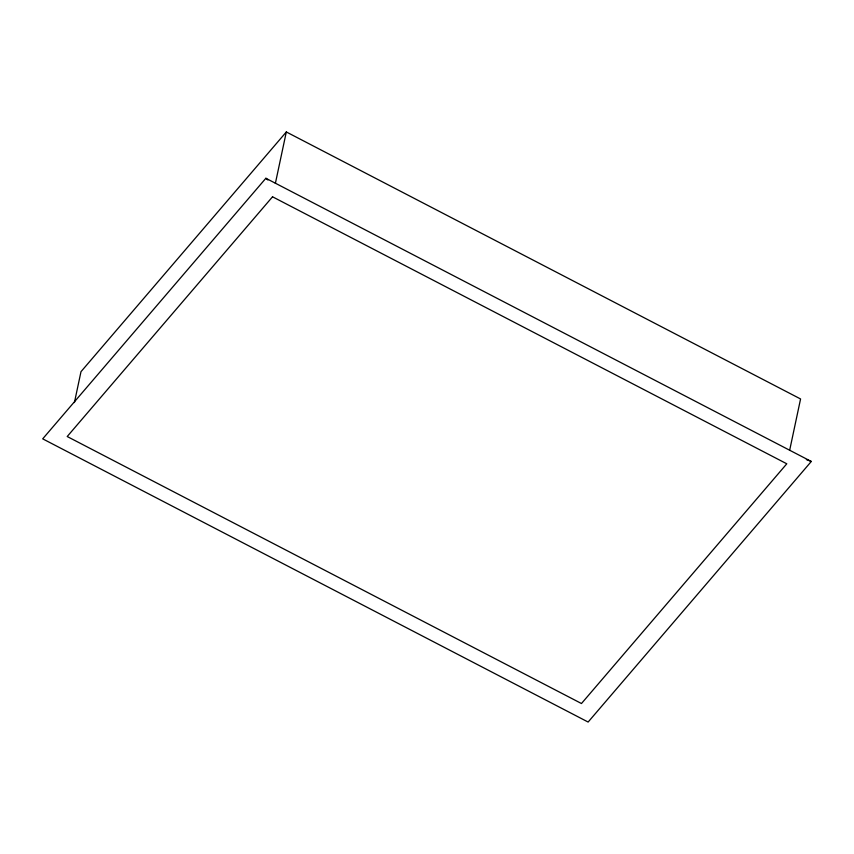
<?xml version="1.0" encoding="UTF-8"?>
<svg xmlns="http://www.w3.org/2000/svg" width="854" height="854" viewBox="0 0 854 854"><rect width="100%" height="100%" fill="white"/><g stroke="black" fill="none" stroke-linecap="round" stroke-linejoin="round"><path stroke-width="1.28" d="M74.426 402.554L80.991 371.682L286.314 131.954L800.572 398.967L789.63 450.421M275.372 183.418L286.314 131.954M265.872 178.272L42.7 438.849L588.128 722.046L811.3 461.47L265.872 178.272L267.868 179.991M806.368 459.591L811.3 461.47M272.533 196.794L67.21 436.522L581.467 703.525L786.79 463.797L272.533 196.794"/></g></svg>
